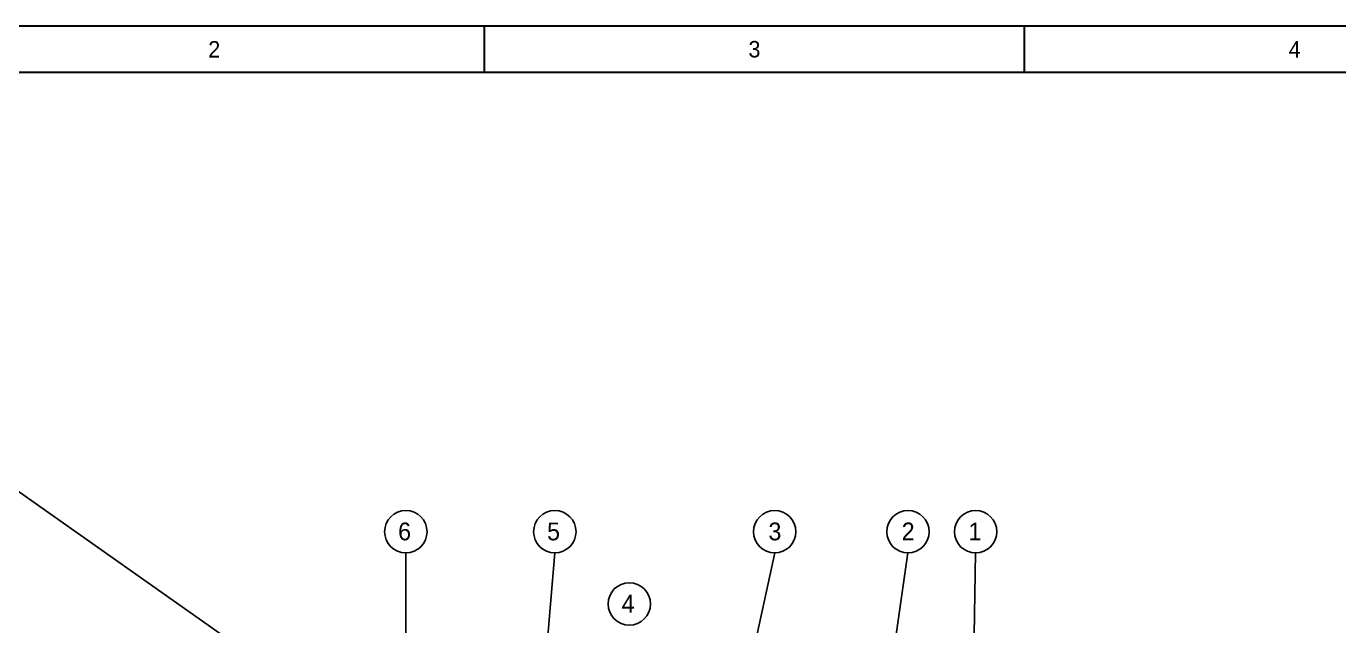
# Model space of a CAD drawing. Header units: millimetres. Extents: x 409 to 1480, y -88 to 334.
# Drawn here: x 510.5 to 709.7, y 235.4 to 326.4 of the extents above; entities that cross this region are included whole.
import ezdxf

# ---------------------------------------------------------------- set-up
doc = ezdxf.new("R2010")
doc.units = ezdxf.units.MM
doc.header["$LTSCALE"] = 0.5
doc.layers.add('2', color=2, linetype='Continuous')
doc.layers.add('DIM', color=3, linetype='Continuous')
doc.styles.get("Standard").update_dxf_attribs({"font": 'Gulim.ttf'})

msp = doc.modelspace()

# ---------------------------------------------------------------- linework, layer by layer
at = {"lineweight": 30}
for p, q in [((580.033, 319.386), (580.033, 326.386)), ((662.033, 319.386), (662.033, 326.386))]:
    msp.add_line(p, q, dxfattribs=at)
for points in [[(409.033, -87.614), (997.033, -87.614), (997.033, 326.386), (409.033, 326.386)], [(416.033, -80.614), (990.033, -80.614), (990.033, 319.386), (416.033, 319.386)]]:
    msp.add_lwpolyline(points, close=True, dxfattribs=at)
at = {"layer": '2', "color": 0}
msp.add_line((409.033, 326.386), (997.033, -87.614), dxfattribs=at)
at = {"layer": '2'}
for p, q in [((568.111, 246.436), (568.111, 227.415)), ((590.726, 246.436), (587.731, 210.453)), ((624.104, 246.436), (617.501, 215.915))]:
    msp.add_line(p, q, dxfattribs=at)
at = {"layer": 'DIM', "color": 2}
for p, q in [((644.335, 246.436), (638.742, 207.915)), ((654.599, 246.436), (653.742, 193.915))]:
    msp.add_line(p, q, dxfattribs=at)
for centre in [(568.111, 249.657), (590.726, 249.657), (624.104, 249.657), (644.335, 249.657), (654.606, 249.657), (602.035, 238.691)]:
    msp.add_circle(centre, 3.222, dxfattribs=at)

# ---------------------------------------------------------------- texts
at = {"color": 2, "lineweight": 13, "char_height": 2.5, "width": 82, "attachment_point": 5}
for s, insert in [('{\\f굴림|b0|i0|c129|p50;2}', (539.033, 322.886)), ('{\\f굴림|b0|i0|c129|p50;3}', (621.033, 322.886)), ('{\\f굴림|b0|i0|c129|p50;4}', (703.033, 322.886))]:
    msp.add_mtext(s, dxfattribs=dict(at, insert=insert))
at = {"layer": 'DIM', "color": 2}
for s, p in [('6', (566.942, 248.35)), ('5', (589.557, 248.35)), ('3', (623.157, 248.35)), ('2', (643.387, 248.35)), ('1', (653.52, 248.35)), ('4', (600.866, 237.384))]:
    msp.add_text(s, height=2.7, dxfattribs=at).set_placement(p)

doc.saveas('drawing.dxf')
